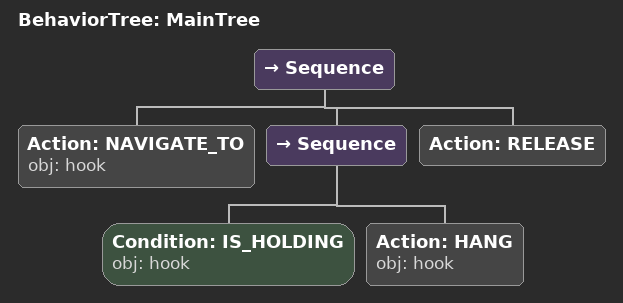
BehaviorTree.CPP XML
<root main_tree_to_execute="MainTree">
  <BehaviorTree ID="MainTree">
    <Sequence>
      <!-- Navigate to hook -->
      <Action ID="NAVIGATE_TO" obj="hook" />
      <Sequence>
        <!-- Check hook is holding before HANG -->
        <Condition ID="IS_HOLDING" obj="hook" />
        <!-- Hang bag on hook -->
        <Action ID="HANG" obj="hook" />
      </Sequence>
      <!-- Release -->
      <Action ID="RELEASE" />
    </Sequence>
  </BehaviorTree>
</root>
